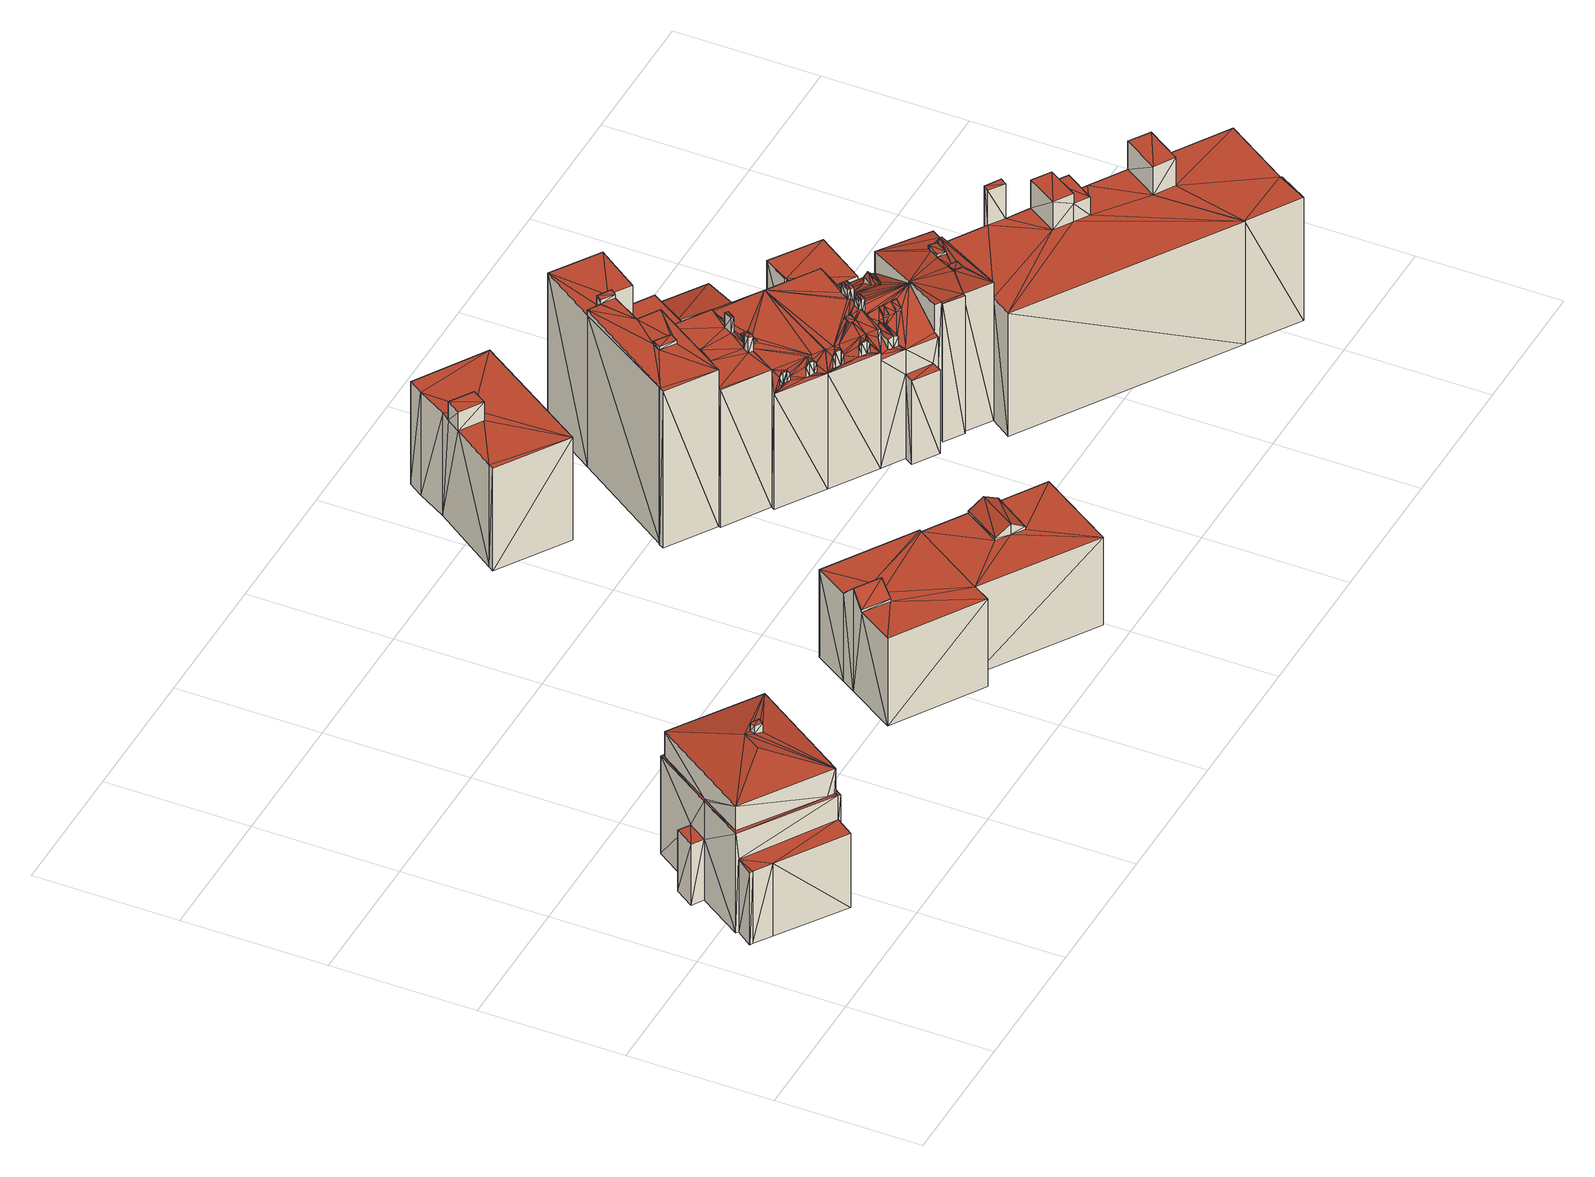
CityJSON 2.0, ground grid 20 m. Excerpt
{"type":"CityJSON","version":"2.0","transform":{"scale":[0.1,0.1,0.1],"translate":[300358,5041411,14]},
"CityObjects":{
"building1":{"type":"Building","geometry":[{"type":"MultiSurface","lod":"2","boundaries":[[[0,1,2]],[[3,4,0]],[[5,2,6]],[[3,0,5]],[[2,1,7]],[[8,5,9]],[[5,0,2]],[[10,11,3]],[[8,9,12]],[[13,5,8]],[[10,3,14]],[[13,8,15]],[[14,3,13]],[[13,3,5]],[[14,13,16]],[[17,14,16]],[[18,19,20]],[[10,14,21]],[[19,13,15]],[[22,21,18]],[[21,19,18]],[[22,10,21]],[[19,15,20]],[[23,5,6]],[[24,23,25]],[[25,23,26]],[[15,8,24]],[[20,15,24]],[[20,24,25]],[[23,6,26]],[[27,28,29]],[[27,30,28]],[[29,28,31]],[[28,32,31]],[[33,31,32]],[[33,32,34]],[[30,33,34]],[[27,33,30]],[[35,36,4]],[[4,36,0]],[[37,38,7]],[[37,7,1]],[[36,1,0]],[[36,37,1]],[[39,35,3]],[[3,35,4]],[[40,2,38]],[[2,7,38]],[[41,42,43]],[[44,45,43]],[[42,44,43]],[[41,46,42]],[[47,48,49]],[[48,43,45]],[[47,43,48]],[[47,49,50]],[[51,52,53]],[[51,53,41]],[[53,54,41]],[[54,46,41]],[[51,50,52]],[[51,47,50]],[[12,9,55]],[[56,12,55]],[[23,9,5]],[[23,55,9]],[[24,8,56]],[[8,12,56]],[[16,13,19]],[[57,16,19]],[[58,21,17]],[[17,21,14]],[[58,17,57]],[[17,16,57]],[[59,60,39]],[[60,40,39]],[[40,6,2]],[[40,26,6]],[[11,39,3]],[[60,26,40]],[[59,39,11]],[[22,11,10]],[[22,59,11]],[[46,25,42]],[[54,20,46]],[[20,25,46]],[[18,20,54]],[[48,45,26]],[[44,25,45]],[[60,48,26]],[[25,26,45]],[[22,60,59]],[[22,18,52]],[[22,52,50]],[[50,49,60]],[[52,18,53]],[[22,50,60]],[[42,25,44]],[[49,48,60]],[[18,54,53]],[[27,31,33]],[[27,29,31]],[[39,36,35]],[[40,38,37]],[[36,40,37]],[[39,40,36]],[[47,61,62]],[[51,34,47]],[[34,32,47]],[[32,61,47]],[[51,28,30]],[[51,30,34]],[[51,61,28]],[[28,61,32]],[[61,41,43]],[[61,43,62]],[[47,62,43]],[[51,41,61]],[[24,55,23]],[[24,56,55]],[[58,57,21]],[[21,57,19]]],"semantics":{"surfaces":[{"type":"GroundSurface"},{"type":"WallSurface"},{"type":"RoofSurface"}],"values":[0,0,0,0,0,0,0,0,0,0,0,0,0,0,0,0,1,1,1,1,1,1,1,1,1,1,1,1,1,1,1,1,1,1,1,1,1,1,1,1,1,1,1,1,1,1,1,1,1,1,1,1,1,1,1,1,1,1,1,1,1,1,1,1,1,1,1,1,1,1,1,1,1,1,1,1,1,1,1,1,1,1,1,2,2,2,2,2,2,2,2,2,2,2,2,2,2,2,2,2,2,2,2,2,2,2,2,2,2,2,2,2,2,2,2,2,2,2,2,2,2,2]}}]},
"building2":{"type":"Building","geometry":[{"type":"MultiSurface","lod":"2","boundaries":[[[63,64,65]],[[66,65,67]],[[65,68,69]],[[65,70,67]],[[63,65,66]],[[66,67,71]],[[72,66,71]],[[65,69,70]],[[73,74,66]],[[73,66,72]],[[73,72,75]],[[72,71,75]],[[76,70,77]],[[76,67,70]],[[78,76,77]],[[75,67,76]],[[75,71,67]],[[77,79,80]],[[77,70,79]],[[79,69,81]],[[70,69,79]],[[82,83,84]],[[82,85,83]],[[85,86,83]],[[83,86,87]],[[88,82,89]],[[89,82,84]],[[90,91,86]],[[91,87,86]],[[92,93,65]],[[92,65,64]],[[94,64,63]],[[94,92,64]],[[94,63,89]],[[63,66,89]],[[88,89,95]],[[89,91,95]],[[91,66,74]],[[95,91,90]],[[89,66,91]],[[96,76,78]],[[96,97,76]],[[96,98,97]],[[96,99,98]],[[99,100,98]],[[98,100,101]],[[100,80,79]],[[100,79,101]],[[102,81,69]],[[102,69,68]],[[93,68,65]],[[93,102,68]],[[88,85,82]],[[88,95,85]],[[95,90,86]],[[95,86,85]],[[99,77,80]],[[99,80,100]],[[96,78,77]],[[96,77,99]],[[102,101,81]],[[94,89,84]],[[73,75,97]],[[92,84,83]],[[93,101,102]],[[93,98,101]],[[97,75,76]],[[92,83,93]],[[94,84,92]],[[83,87,93]],[[91,74,87]],[[87,74,93]],[[74,97,98]],[[101,79,81]],[[73,97,74]],[[74,98,93]]],"semantics":{"surfaces":[{"type":"GroundSurface"},{"type":"WallSurface"},{"type":"RoofSurface"}],"values":[0,0,0,0,0,0,0,0,1,1,1,1,1,1,1,1,1,1,1,1,1,1,1,1,1,1,1,1,1,1,1,1,1,1,1,1,1,1,1,1,1,1,1,1,1,1,1,1,1,1,1,1,2,2,2,2,2,2,2,2,2,2,2,2,2,2,2,2,2,2,2,2,2,2,2,2]}}]},
"building3":{"type":"Building","geometry":[{"type":"MultiSurface","lod":"2","boundaries":[[[103,104,105]],[[103,105,106]],[[107,106,108]],[[107,108,109]],[[107,103,106]],[[110,107,111]],[[107,109,111]],[[109,108,112]],[[111,109,112]],[[105,104,113]],[[114,105,113]],[[115,106,116]],[[117,116,118]],[[116,119,118]],[[106,105,119]],[[106,119,116]],[[119,105,114]],[[112,108,115]],[[108,106,115]],[[110,103,107]],[[110,120,103]],[[120,113,104]],[[120,104,103]],[[121,122,123]],[[124,122,121]],[[124,116,117]],[[124,121,116]],[[122,118,119]],[[122,119,123]],[[122,117,118]],[[124,117,122]],[[110,111,112]],[[120,114,113]],[[110,121,120]],[[112,115,121]],[[121,115,116]],[[110,112,121]],[[120,123,114]],[[120,121,123]],[[123,119,114]]],"semantics":{"surfaces":[{"type":"GroundSurface"},{"type":"WallSurface"},{"type":"RoofSurface"}],"values":[0,0,0,0,0,1,1,1,1,1,1,1,1,1,1,1,1,1,1,1,1,1,1,1,1,1,1,1,1,2,2,2,2,2,2,2,2,2,2,2]}}]},
"building4":{"type":"Building","geometry":[{"type":"MultiSurface","lod":"2","boundaries":[[[125,126,127]],[[125,127,128]],[[126,129,127]],[[130,131,132]],[[131,133,132]],[[134,135,136]],[[134,136,137]],[[133,136,135]],[[132,133,135]],[[138,139,140]],[[138,140,141]],[[138,141,142]],[[138,142,143]],[[143,142,144]],[[142,145,144]],[[139,144,145]],[[139,145,140]],[[146,147,148]],[[147,149,148]],[[150,151,152]],[[150,153,151]],[[149,151,153]],[[148,149,153]],[[154,127,129]],[[154,129,155]],[[156,127,154]],[[156,128,127]],[[157,155,126]],[[126,155,129]],[[158,128,156]],[[158,125,128]],[[131,137,126]],[[130,134,131]],[[137,157,126]],[[125,152,131]],[[125,131,126]],[[131,134,137]],[[158,147,125]],[[146,150,152]],[[125,147,152]],[[146,152,147]],[[130,132,135]],[[130,135,134]],[[138,143,139]],[[143,144,139]],[[146,148,150]],[[148,153,150]],[[149,156,141]],[[136,154,157]],[[158,156,149]],[[136,140,154]],[[151,141,133]],[[133,141,140]],[[156,142,141]],[[156,154,142]],[[140,145,154]],[[149,141,151]],[[133,140,136]],[[137,136,157]],[[151,133,131]],[[157,154,155]],[[158,149,147]],[[152,151,131]],[[142,154,145]]],"semantics":{"surfaces":[{"type":"GroundSurface"},{"type":"WallSurface"},{"type":"RoofSurface"}],"values":[0,0,0,1,1,1,1,1,1,1,1,1,1,1,1,1,1,1,1,1,1,1,1,1,1,1,1,1,1,1,1,1,1,1,1,1,1,1,1,1,1,2,2,2,2,2,2,2,2,2,2,2,2,2,2,2,2,2,2,2,2,2,2,2]}}]},
"building5":{"type":"Building","geometry":[{"type":"MultiSurface","lod":"2","boundaries":[[[159,160,161]],[[159,162,160]],[[160,163,164]],[[165,166,164]],[[161,160,164]],[[166,167,164]],[[166,127,167]],[[168,127,166]],[[127,169,167]],[[163,165,164]],[[167,169,170]],[[171,172,173]],[[171,174,172]],[[175,176,177]],[[175,177,178]],[[177,179,180]],[[179,181,180]],[[180,181,182]],[[181,183,182]],[[184,185,177]],[[184,177,176]],[[185,179,177]],[[186,185,184]],[[186,187,185]],[[188,174,171]],[[188,189,174]],[[190,173,172]],[[190,172,191]],[[188,190,191]],[[188,191,189]],[[168,166,192]],[[193,168,192]],[[168,194,127]],[[193,194,168]],[[194,195,127]],[[127,195,169]],[[196,170,197]],[[196,167,170]],[[197,170,195]],[[170,169,195]],[[198,161,199]],[[198,159,161]],[[200,201,162]],[[162,201,160]],[[198,200,159]],[[159,200,162]],[[199,161,164]],[[199,164,183]],[[182,183,196]],[[183,164,167]],[[183,167,196]],[[160,202,163]],[[201,202,160]],[[178,192,165]],[[165,192,166]],[[186,175,178]],[[186,178,187]],[[202,187,163]],[[163,187,165]],[[187,178,165]],[[188,171,173]],[[188,173,190]],[[186,184,175]],[[175,184,176]],[[199,185,201]],[[198,199,201]],[[201,185,202]],[[198,201,200]],[[202,185,187]],[[199,183,185]],[[185,183,181]],[[185,181,179]],[[182,196,174]],[[172,196,194]],[[192,182,174]],[[193,191,194]],[[193,192,189]],[[191,172,194]],[[192,174,189]],[[178,177,192]],[[180,182,192]],[[194,196,195]],[[174,196,172]],[[193,189,191]],[[177,180,192]],[[196,197,195]]],"semantics":{"surfaces":[{"type":"GroundSurface"},{"type":"WallSurface"},{"type":"RoofSurface"}],"values":[0,0,0,0,0,0,0,0,0,0,0,1,1,1,1,1,1,1,1,1,1,1,1,1,1,1,1,1,1,1,1,1,1,1,1,1,1,1,1,1,1,1,1,1,1,1,1,1,1,1,1,1,1,1,1,1,1,1,1,1,2,2,2,2,2,2,2,2,2,2,2,2,2,2,2,2,2,2,2,2,2,2,2,2,2,2]}}]},
"building6":{"type":"Building","geometry":[{"type":"MultiSurface","lod":"2","boundaries":[[[203,204,126]],[[125,203,126]],[[205,125,206]],[[205,203,125]],[[204,207,126]],[[208,209,210]],[[211,209,208]],[[212,213,214]],[[215,216,217]],[[217,216,218]],[[219,220,221]],[[222,223,224]],[[222,224,225]],[[226,227,228]],[[229,226,228]],[[229,230,226]],[[230,222,225]],[[229,222,230]],[[228,227,231]],[[228,231,223]],[[231,224,223]],[[209,232,210]],[[209,233,232]],[[234,214,235]],[[235,214,213]],[[216,236,218]],[[216,237,236]],[[238,221,220]],[[239,221,238]],[[233,240,234]],[[233,235,241]],[[233,241,232]],[[233,234,235]],[[236,239,238]],[[237,239,236]],[[242,206,125]],[[242,125,243]],[[126,207,244]],[[157,126,244]],[[245,126,157]],[[125,126,245]],[[243,125,245]],[[203,246,204]],[[247,246,203]],[[248,203,205]],[[248,247,203]],[[246,244,204]],[[204,244,207]],[[248,206,242]],[[248,205,206]],[[233,249,240]],[[250,249,233]],[[211,250,233]],[[211,233,209]],[[232,241,244]],[[220,208,210]],[[219,208,220]],[[246,220,244]],[[251,208,219]],[[246,217,218]],[[246,218,236]],[[251,219,252]],[[246,236,238]],[[210,232,244]],[[246,238,220]],[[220,210,244]],[[253,251,252]],[[247,253,215]],[[247,215,217]],[[247,217,246]],[[247,254,253]],[[254,251,253]],[[251,157,250]],[[235,213,244]],[[241,235,244]],[[212,157,244]],[[251,250,211]],[[212,244,213]],[[251,211,208]],[[249,157,212]],[[250,157,249]],[[215,253,237]],[[215,237,216]],[[239,219,221]],[[252,219,239]],[[253,252,237]],[[237,252,239]],[[254,225,245]],[[225,224,245]],[[231,245,224]],[[248,230,254]],[[230,225,254]],[[248,242,243]],[[248,226,230]],[[243,227,226]],[[227,245,231]],[[248,243,226]],[[243,245,227]],[[254,245,251]],[[251,245,157]],[[248,254,247]],[[229,223,222]],[[229,228,223]],[[240,212,214]],[[234,240,214]],[[249,212,240]]],"semantics":{"surfaces":[{"type":"GroundSurface"},{"type":"WallSurface"},{"type":"RoofSurface"}],"values":[0,0,0,0,0,1,1,1,1,1,1,1,1,1,1,1,1,1,1,1,1,1,1,1,1,1,1,1,1,1,1,1,1,1,1,1,1,1,1,1,1,1,1,1,1,1,1,1,1,1,2,2,2,2,2,2,2,2,2,2,2,2,2,2,2,2,2,2,2,2,2,2,2,2,2,2,2,2,2,2,2,2,2,2,2,2,2,2,2,2,2,2,2,2,2,2,2,2,2,2,2,2,2,2,2,2]}}]},
"building7":{"type":"Building","geometry":[{"type":"MultiSurface","lod":"2","boundaries":[[[255,204,203]],[[255,256,204]],[[205,255,203]],[[257,255,205]],[[257,258,255]],[[259,260,261]],[[262,263,264]],[[265,262,264]],[[266,264,263]],[[266,263,267]],[[268,266,269]],[[269,266,267]],[[270,271,272]],[[270,272,273]],[[274,275,276]],[[271,276,272]],[[272,276,275]],[[277,278,279]],[[275,279,278]],[[276,279,275]],[[280,270,273]],[[281,270,280]],[[282,283,271]],[[283,272,271]],[[284,285,286]],[[285,287,286]],[[288,289,290]],[[288,290,291]],[[286,287,292]],[[286,292,289]],[[292,290,289]],[[265,293,262]],[[262,293,294]],[[295,296,297]],[[298,295,297]],[[293,297,294]],[[294,297,296]],[[296,299,300]],[[297,299,296]],[[301,302,299]],[[302,300,299]],[[303,304,305]],[[303,306,304]],[[307,308,309]],[[307,310,308]],[[309,308,304]],[[309,304,306]],[[311,312,313]],[[311,314,312]],[[311,315,314]],[[316,317,318]],[[316,318,319]],[[316,319,311]],[[319,315,311]],[[320,313,321]],[[316,322,317]],[[316,320,322]],[[323,261,260]],[[258,260,255]],[[323,260,258]],[[324,246,256]],[[256,246,204]],[[260,324,255]],[[255,324,256]],[[325,257,248]],[[257,205,248]],[[310,305,258]],[[307,305,310]],[[257,285,291]],[[305,323,258]],[[307,303,305]],[[257,291,258]],[[326,310,258]],[[325,285,257]],[[291,326,258]],[[284,291,285]],[[284,288,291]],[[203,204,246]],[[247,203,246]],[[248,203,247]],[[248,205,203]],[[323,259,261]],[[305,259,323]],[[287,248,292]],[[325,248,287]],[[325,287,285]],[[291,290,327]],[[292,248,290]],[[290,248,327]],[[315,327,314]],[[291,315,319]],[[291,327,315]],[[291,319,326]],[[248,247,327]],[[314,327,328]],[[314,328,312]],[[326,319,308]],[[308,319,318]],[[326,308,310]],[[308,317,304]],[[308,318,317]],[[305,304,322]],[[304,317,322]],[[321,313,328]],[[312,328,313]],[[321,329,330]],[[321,328,329]],[[320,321,330]],[[305,320,259]],[[320,330,259]],[[305,322,320]],[[330,329,331]],[[330,331,282]],[[324,281,280]],[[281,330,282]],[[324,330,281]],[[260,330,324]],[[259,330,260]],[[328,327,265]],[[329,328,268]],[[329,268,269]],[[301,247,246]],[[301,246,302]],[[298,247,301]],[[327,247,298]],[[268,328,265]],[[265,327,298]],[[324,278,246]],[[277,269,278]],[[329,269,277]],[[278,269,267]],[[324,280,273]],[[278,267,246]],[[324,272,275]],[[331,329,274]],[[329,277,274]],[[324,275,278]],[[324,273,272]],[[263,296,246]],[[302,246,300]],[[267,263,246]],[[296,300,246]],[[262,294,263]],[[263,294,296]],[[268,264,266]],[[268,265,264]],[[276,277,279]],[[274,277,276]],[[331,274,276]],[[331,276,271]],[[282,331,271]],[[281,282,271]],[[281,271,270]],[[284,286,289]],[[284,289,288]],[[293,298,297]],[[265,298,293]],[[297,301,299]],[[298,301,297]],[[307,309,306]],[[307,306,303]],[[320,311,313]],[[316,311,320]]],"semantics":{"surfaces":[{"type":"GroundSurface"},{"type":"WallSurface"},{"type":"RoofSurface"}],"values":[0,0,0,0,0,1,1,1,1,1,1,1,1,1,1,1,1,1,1,1,1,1,1,1,1,1,1,1,1,1,1,1,1,1,1,1,1,1,1,1,1,1,1,1,1,1,1,1,1,1,1,1,1,1,1,1,1,1,1,1,1,1,1,1,1,1,1,1,1,1,1,1,1,1,1,1,1,1,1,1,1,2,2,2,2,2,2,2,2,2,2,2,2,2,2,2,2,2,2,2,2,2,2,2,2,2,2,2,2,2,2,2,2,2,2,2,2,2,2,2,2,2,2,2,2,2,2,2,2,2,2,2,2,2,2,2,2,2,2,2,2,2,2,2,2,2,2,2,2,2,2,2,2,2,2,2,2,2,2,2,2,2,2]}}]},
"building8":{"type":"Building","geometry":[{"type":"MultiSurface","lod":"2","boundaries":[[[332,162,333]],[[334,332,333]],[[335,333,336]],[[335,334,333]],[[335,337,334]],[[334,337,332]],[[337,338,332]],[[332,338,162]],[[336,333,162]],[[336,162,338]],[[337,336,338]],[[335,336,337]]],"semantics":{"surfaces":[{"type":"GroundSurface"},{"type":"WallSurface"},{"type":"RoofSurface"}],"values":[0,0,1,1,1,1,1,1,1,1,2,2]}}]},
"building9":{"type":"Building","geometry":[{"type":"MultiSurface","lod":"2","boundaries":[[[339,340,341]],[[342,343,257]],[[340,344,345]],[[339,346,340]],[[342,257,347]],[[343,341,258]],[[341,256,258]],[[340,345,341]],[[342,339,343]],[[258,256,255]],[[339,341,343]],[[348,349,350]],[[351,352,353]],[[354,351,349]],[[355,356,357]],[[355,358,356]],[[359,360,361]],[[359,362,360]],[[363,364,365]],[[363,365,366]],[[367,368,369]],[[367,369,370]],[[361,360,368]],[[360,369,368]],[[357,356,364]],[[356,365,364]],[[358,363,366]],[[355,363,358]],[[362,367,370]],[[359,367,362]],[[371,372,354]],[[371,373,372]],[[354,372,374]],[[372,375,374]],[[376,377,378]],[[377,379,378]],[[379,380,378]],[[381,382,377]],[[381,377,383]],[[374,375,352]],[[381,384,382]],[[378,385,386]],[[378,380,385]],[[371,348,373]],[[387,288,388]],[[388,288,389]],[[390,391,307]],[[391,392,307]],[[393,394,395]],[[395,394,396]],[[397,393,395]],[[397,395,398]],[[399,400,284]],[[400,401,284]],[[402,303,403]],[[402,403,404]],[[405,396,394]],[[406,397,398]],[[407,397,406]],[[383,377,408]],[[376,409,377]],[[390,402,391]],[[391,402,410]],[[410,402,404]],[[399,388,411]],[[399,387,388]],[[399,411,400]],[[412,347,257]],[[412,257,413]],[[307,392,303]],[[392,403,303]],[[343,258,414]],[[343,414,403]],[[392,343,403]],[[401,392,389]],[[413,343,401]],[[284,389,288]],[[413,257,343]],[[284,401,389]],[[389,392,415]],[[401,343,392]],[[414,255,416]],[[414,258,255]],[[416,255,417]],[[255,256,417]],[[418,419,339]],[[339,419,346]],[[420,421,418]],[[420,339,342]],[[420,418,339]],[[340,422,344]],[[423,422,340]],[[424,345,425]],[[424,341,345]],[[422,425,344]],[[344,425,345]],[[426,417,424]],[[423,426,424]],[[419,423,346]],[[346,423,340]],[[424,256,341]],[[419,426,423]],[[424,417,256]],[[342,347,412]],[[420,342,412]],[[414,416,417]],[[426,414,417]],[[421,426,418]],[[426,398,395]],[[406,398,426]],[[426,395,396]],[[405,414,396]],[[426,396,414]],[[403,414,405]],[[391,415,392]],[[421,391,410]],[[421,415,391]],[[418,426,419]],[[370,406,426]],[[369,407,406]],[[356,404,427]],[[370,369,406]],[[427,404,428]],[[360,358,369]],[[369,358,366]],[[369,366,407]],[[356,427,365]],[[404,403,428]],[[366,365,429]],[[365,427,430]],[[356,410,404]],[[365,430,429]],[[366,429,407]],[[360,356,358]],[[428,403,405]],[[427,428,431]],[[427,431,432]],[[421,370,426]],[[421,362,370]],[[421,410,356]],[[421,356,360]],[[421,360,362]],[[399,288,387]],[[399,284,288]],[[390,303,402]],[[390,307,303]],[[405,394,393]],[[428,405,393]],[[431,428,393]],[[407,429,393]],[[407,393,397]],[[429,430,393]],[[430,427,393]],[[420,412,413]],[[385,348,350]],[[420,373,380]],[[385,373,348]],[[420,380,379]],[[380,373,385]],[[413,401,352]],[[373,413,372]],[[353,352,401]],[[420,413,373]],[[375,413,352]],[[372,413,375]],[[388,389,415]],[[421,388,415]],[[421,411,388]],[[421,351,411]],[[409,351,421]],[[420,384,421]],[[385,350,386]],[[384,409,421]],[[420,382,384]],[[433,351,409]],[[386,350,433]],[[433,350,351]],[[420,377,382]],[[353,401,400]],[[420,379,377]],[[351,353,400]],[[351,400,411]],[[377,409,408]],[[384,408,409]],[[350,349,351]],[[354,349,348]],[[371,354,348]],[[381,383,384]],[[383,408,384]],[[376,378,386]],[[376,386,433]],[[376,433,409]],[[355,357,364]],[[355,364,363]],[[367,361,368]],[[359,361,367]],[[354,374,352]],[[354,352,351]],[[423,424,425]],[[423,425,422]]],"semantics":{"surfaces":[{"type":"GroundSurface"},{"type":"WallSurface"},{"type":"RoofSurface"}],"values":[0,0,0,0,0,0,0,0,0,0,0,1,1,1,1,1,1,1,1,1,1,1,1,1,1,1,1,1,1,1,1,1,1,1,1,1,1,1,1,1,1,1,1,1,1,1,1,1,1,1,1,1,1,1,1,1,1,1,1,1,1,1,1,1,1,1,1,1,1,1,1,1,1,1,1,1,1,1,1,1,1,1,1,1,1,1,1,1,1,1,1,1,1,1,1,1,1,1,1,1,1,1,1,1,1,2,2,2,2,2,2,2,2,2,2,2,2,2,2,2,2,2,2,2,2,2,2,2,2,2,2,2,2,2,2,2,2,2,2,2,2,2,2,2,2,2,2,2,2,2,2,2,2,2,2,2,2,2,2,2,2,2,2,2,2,2,2,2,2,2,2,2,2,2,2,2,2,2,2,2,2,2,2,2,2,2,2,2,2,2,2,2,2,2,2,2,2,2,2,2]}}]},
"building10":{"type":"Building","geometry":[{"type":"MultiSurface","lod":"2","boundaries":[[[434,435,332]],[[435,436,332]],[[434,332,334]],[[437,434,334]],[[332,436,438]],[[439,440,441]],[[439,441,442]],[[443,438,444]],[[443,332,438]],[[444,436,445]],[[444,438,436]],[[446,445,435]],[[435,445,436]],[[442,446,434]],[[434,446,435]],[[447,439,442]],[[447,442,437]],[[437,442,434]],[[447,334,448]],[[447,437,334]],[[448,441,440]],[[441,332,443]],[[334,332,441]],[[448,334,441]],[[443,444,445]],[[446,443,445]],[[442,441,443]],[[442,443,446]],[[447,440,439]],[[447,448,440]]],"semantics":{"surfaces":[{"type":"GroundSurface"},{"type":"WallSurface"},{"type":"RoofSurface"}],"values":[0,0,0,0,0,1,1,1,1,1,1,1,1,1,1,1,1,1,1,1,1,1,1,1,2,2,2,2,2,2]}}]},
"building11":{"type":"Building","geometry":[{"type":"MultiSurface","lod":"2","boundaries":[[[449,450,451]],[[451,450,452]],[[453,451,342]],[[452,454,455]],[[342,452,456]],[[451,452,342]],[[452,455,456]],[[342,456,339]],[[457,458,459]],[[457,460,458]],[[460,461,462]],[[460,462,458]],[[463,464,465]],[[463,466,464]],[[467,468,469]],[[463,465,467]],[[463,467,469]],[[466,470,471]],[[466,471,464]],[[471,470,472]],[[469,468,472]],[[469,472,470]],[[457,459,473]],[[457,473,474]],[[473,475,474]],[[474,475,476]],[[474,476,461]],[[476,462,461]],[[477,478,451]],[[477,451,453]],[[477,342,479]],[[477,453,342]],[[480,339,481]],[[342,339,480]],[[479,342,480]],[[482,339,456]],[[482,481,339]],[[483,484,454]],[[454,484,455]],[[452,483,454]],[[485,483,452]],[[482,456,455]],[[482,455,484]],[[486,487,450]],[[486,450,449]],[[486,451,478]],[[486,449,451]],[[487,485,450]],[[450,485,452]],[[477,479,478]],[[476,479,480]],[[478,479,475]],[[478,475,473]],[[475,479,476]],[[480,481,482]],[[485,484,483]],[[485,482,484]],[[485,480,482]],[[478,473,459]],[[458,462,467]],[[478,459,458]],[[476,480,462]],[[462,468,467]],[[478,458,467]],[[472,480,485]],[[471,472,485]],[[462,480,468]],[[468,480,472]],[[486,478,487]],[[478,467,465]],[[478,465,487]],[[464,471,487]],[[465,464,487]],[[471,485,487]],[[457,474,460]],[[474,461,460]],[[463,469,470]],[[463,470,466]]],"semantics":{"surfaces":[{"type":"GroundSurface"},{"type":"WallSurface"},{"type":"RoofSurface"}],"values":[0,0,0,0,0,0,0,0,1,1,1,1,1,1,1,1,1,1,1,1,1,1,1,1,1,1,1,1,1,1,1,1,1,1,1,1,1,1,1,1,1,1,1,1,1,1,1,1,1,2,2,2,2,2,2,2,2,2,2,2,2,2,2,2,2,2,2,2,2,2,2,2,2,2,2,2,2,2]}}]},
"building12":{"type":"Building","geometry":[{"type":"MultiSurface","lod":"2","boundaries":[[[488,489,490]],[[491,490,492]],[[492,490,493]],[[491,488,490]],[[494,492,495]],[[494,491,492]],[[496,490,489]],[[496,489,497]],[[498,497,488]],[[488,497,489]],[[494,498,491]],[[491,498,488]],[[495,492,493]],[[495,493,499]],[[496,499,490]],[[490,499,493]],[[494,495,496]],[[495,499,496]],[[498,496,497]],[[494,496,498]]],"semantics":{"surfaces":[{"type":"GroundSurface"},{"type":"WallSurface"},{"type":"RoofSurface"}],"values":[0,0,0,0,1,1,1,1,1,1,1,1,1,1,1,1,2,2,2,2]}}]},
"building13":{"type":"Building","geometry":[{"type":"MultiSurface","lod":"2","boundaries":[[[500,501,502]],[[503,500,502]],[[504,450,449]],[[505,506,503]],[[507,450,504]],[[508,506,505]],[[507,504,509]],[[510,507,509]],[[502,450,507]],[[502,501,450]],[[511,505,503]],[[511,503,502]],[[512,513,514]],[[514,513,515]],[[516,517,518]],[[517,519,518]],[[520,515,521]],[[521,515,522]],[[513,518,515]],[[515,518,519]],[[515,519,522]],[[523,524,525]],[[525,524,526]],[[527,520,521]],[[527,521,528]],[[529,530,531]],[[530,532,531]],[[533,534,535]],[[533,535,536]],[[534,531,532]],[[534,532,535]],[[508,537,506]],[[538,537,508]],[[538,505,539]],[[538,508,505]],[[540,523,525]],[[510,525,507]],[[540,525,510]],[[540,509,541]],[[540,510,509]],[[509,504,526]],[[541,509,526]],[[541,526,524]],[[542,450,543]],[[542,449,450]],[[543,501,544]],[[543,450,501]],[[545,544,500]],[[500,544,501]],[[546,545,500]],[[546,500,503]],[[526,504,542]],[[504,449,542]],[[502,517,528]],[[528,517,514]],[[514,517,516]],[[517,507,525]],[[527,528,514]],[[512,514,516]],[[502,507,517]],[[547,502,528]],[[511,502,536]],[[533,536,530]],[[533,530,529]],[[530,502,547]],[[548,511,536]],[[536,502,530]],[[548,539,511]],[[511,539,505]],[[537,546,506]],[[506,546,503]],[[514,515,520]],[[527,514,520]],[[512,516,518]],[[512,518,513]],[[540,541,523]],[[523,541,524]],[[533,529,531]],[[533,531,534]],[[545,522,544]],[[538,539,537]],[[546,532,545]],[[522,519,544]],[[548,536,535]],[[539,546,537]],[[526,542,543]],[[548,535,539]],[[539,535,546]],[[535,532,546]],[[547,528,521]],[[519,525,526]],[[530,547,532]],[[532,547,521]],[[517,525,519]],[[545,521,522]],[[545,532,521]],[[519,543,544]],[[519,526,543]]],"semantics":{"surfaces":[{"type":"GroundSurface"},{"type":"WallSurface"},{"type":"RoofSurface"}],"values":[0,0,0,0,0,0,0,0,0,0,0,0,1,1,1,1,1,1,1,1,1,1,1,1,1,1,1,1,1,1,1,1,1,1,1,1,1,1,1,1,1,1,1,1,1,1,1,1,1,1,1,1,1,1,1,1,1,1,1,1,1,1,1,1,1,1,1,1,1,1,1,2,2,2,2,2,2,2,2,2,2,2,2,2,2,2,2,2,2,2,2,2,2,2,2,2,2,2]}}]}
},
"vertices":[
[29,111,56],[5,127,56],[18,152,56],[135,74,56],[119,50,56],[55,216,56],[14,154,56],[1,129,56],[73,243,56],[39,226,56],[237,221,56],[137,72,56],[57,253,56],[169,266,56],[223,230,56],[113,303,56],[187,292,56],[241,257,56],[169,266,210],[169,266,128],[113,303,208],[223,230,128],[237,221,211],[55,216,151],[73,243,151],[55,216,210],[14,154,211],[157,192,273],[146,198,261],[146,198,273],[157,192,259],[142,191,273],[142,191,261],[152,184,273],[152,184,259],[119,50,172],[29,111,169],[5,127,169],[1,129,169],[135,74,173],[18,152,169],[113,297,249],[60,218,210],[20,157,249],[57,213,210],[20,157,211],[113,297,209],[138,79,249],[128,85,211],[136,80,211],[138,79,211],[231,219,249],[231,219,211],[168,260,210],[164,263,210],[39,226,151],[57,253,151],[187,292,128],[241,257,128],[137,72,211],[135,74,211],[133,199,264],[117,174,264],
[803,111,62],[735,5,62],[582,104,62],[649,209,62],[500,242,62],[567,80,62],[446,157,62],[489,224,62],[530,289,62],[651,212,62],[651,212,199],[649,209,199],[530,289,199],[500,242,199],[489,224,222],[500,242,201],[478,207,199],[478,207,203],[446,157,199],[707,97,204],[691,108,199],[707,97,199],[691,108,216],[673,121,202],[673,121,199],[742,150,204],[742,150,199],[706,173,202],[706,173,199],[735,5,199],[582,104,199],[803,111,199],[724,161,216],[534,220,201],[534,220,199],[523,202,199],[523,202,222],[512,184,203],[512,184,199],[567,80,199],
[595,652,70],[499,714,70],[504,721,70],[569,815,70],[703,816,70],[593,856,70],[607,876,70],[703,816,230],[607,876,230],[593,856,230],[499,714,230],[504,721,230],[569,815,230],[560,803,230],[560,803,259],[546,783,259],[546,783,230],[595,652,230],[591,783,230],[578,763,259],[578,763,230],[591,783,259],
[901,612,5],[828,496,5],[767,538,5],[840,651,5],[766,535,5],[856,540,243],[856,540,220],[850,544,243],[850,544,220],[851,532,243],[845,536,243],[845,536,220],[851,532,220],[825,591,221],[811,571,221],[811,571,220],[825,591,220],[813,599,220],[813,599,221],[800,578,221],[800,578,220],[881,580,243],[881,580,220],[877,583,243],[877,583,220],[874,569,243],[870,571,220],[874,569,220],[870,571,243],[767,538,220],[766,535,220],[840,651,220],[828,496,220],[901,612,220],
[919,767,5],[847,726,5],[854,810,5],[877,707,5],[843,720,5],[802,732,5],[837,711,5],[812,670,5],[705,587,5],[841,652,5],[700,581,5],[704,588,5],[777,631,255],[770,620,250],[770,620,255],[777,631,250],[837,711,256],[819,722,256],[819,722,250],[837,711,250],[819,722,242],[818,722,250],[818,722,242],[802,732,250],[802,732,242],[825,730,256],[825,730,242],[843,719,256],[843,719,242],[798,617,255],[798,617,250],[791,606,255],[791,606,250],[812,670,250],[841,652,250],[767,538,250],[700,581,250],[705,587,250],[704,588,250],[919,767,242],[854,810,242],[877,707,242],[847,726,242],[843,720,242],
[892,455,5],[889,450,5],[967,572,5],[903,615,5],[825,491,5],[846,480,202],[846,480,206],[846,480,196],[847,481,206],[834,489,206],[833,488,195],[833,488,206],[878,461,206],[877,459,206],[878,461,205],[877,459,193],[866,469,206],[864,467,192],[864,467,206],[870,536,220],[863,541,220],[863,541,218],[870,536,218],[882,555,217],[875,560,217],[875,560,220],[882,555,220],[877,546,218],[863,542,218],[842,482,196],[842,482,213],[836,485,213],[836,485,195],[874,461,193],[874,461,212],[868,465,192],[868,465,212],[836,486,213],[838,485,195],[903,615,216],[901,612,216],[825,491,186],[856,540,218],[889,450,186],[892,455,219],[967,572,216],[838,488,213],[844,484,213],[871,468,219],[870,467,212],[875,464,212],[876,465,219],
[954,413,5],[952,409,5],[1034,529,5],[957,411,5],[955,414,219],[954,413,207],[954,413,219],[906,441,199],[906,440,191],[906,440,214],[908,443,214],[909,438,206],[909,438,191],[911,440,206],[910,439,202],[941,418,206],[937,420,212],[937,420,192],[941,418,192],[933,426,212],[931,424,191],[931,424,212],[929,428,206],[928,426,191],[928,426,206],[942,420,205],[942,420,206],[939,423,212],[939,423,210],[1005,484,232],[1005,484,217],[1002,486,232],[1002,486,217],[996,471,232],[993,473,232],[993,473,217],[996,471,217],[995,476,217],[905,440,214],[905,440,191],[900,445,194],[899,444,190],[899,444,214],[902,447,214],[896,446,206],[896,446,190],[898,448,206],[897,446,192],[983,450,232],[980,452,218],[983,450,218],[980,452,232],[989,459,232],[986,461,218],[986,461,232],[989,459,218],[958,461,219],[954,454,218],[951,450,219],[955,456,218],[958,461,218],[966,456,219],[966,456,218],[965,457,218],[963,458,218],[959,445,219],[954,448,219],[961,448,218],[957,411,219],[952,409,186],[1034,529,216],[991,462,218],[902,448,219],[908,444,219],[934,427,219],[940,424,219],[938,423,212],
[941,665,5],[918,765,5],[979,726,5],[979,726,145],[918,765,145],[941,665,145],[877,707,145],
[1025,371,5],[1017,369,5],[983,390,5],[1101,488,5],[989,459,5],[1009,356,5],[975,378,5],[1022,365,5],[1036,531,5],[1037,487,191],[1029,483,195],[1033,485,193],[1028,483,195],[1027,494,191],[1028,485,194],[1042,506,195],[1013,434,207],[1007,438,206],[1007,438,208],[1013,434,206],[1030,425,208],[1023,429,207],[1023,429,208],[1030,425,206],[1006,424,202],[1000,428,202],[1000,428,199],[1006,424,199],[1023,415,202],[1017,419,202],[1017,419,199],[1023,415,199],[1047,503,191],[1042,506,182],[1047,503,182],[1037,509,191],[1037,509,182],[1074,485,197],[1074,485,182],[1069,488,191],[1071,487,182],[1069,488,182],[1080,481,191],[1080,481,182],[1074,485,196],[1070,465,191],[1068,487,183],[1059,473,191],[1000,468,232],[1000,468,208],[996,471,208],[993,456,232],[993,456,211],[989,459,211],[975,403,198],[969,407,194],[975,403,179],[969,407,180],[981,399,194],[981,399,179],[1008,481,232],[1008,481,201],[1005,484,201],[987,447,232],[983,450,205],[987,447,205],[983,428,194],[983,403,181],[995,421,194],[1059,460,196],[1058,459,197],[988,448,205],[1008,480,201],[1036,531,173],[1034,529,175],[957,411,179],[991,462,213],[954,413,179],[952,409,175],[1025,371,178],[1022,365,175],[1101,488,174],[1058,421,213],[1009,356,136],[1017,369,136],[983,390,136],[975,378,136],[983,390,175],[993,431,198],[984,428,194],[994,423,195],[994,426,196],[992,430,198],[983,416,188],[1059,467,193],
[1015,639,5],[1001,614,5],[934,658,5],[1043,684,5],[939,666,5],[1015,639,137],[951,682,141],[951,682,126],[1015,639,126],[941,665,126],[939,666,126],[934,658,126],[1001,614,126],[1043,684,131],[979,726,131],
[1162,427,5],[1095,325,5],[1160,429,5],[1059,349,5],[1169,442,5],[1057,345,5],[1031,363,5],[1034,366,5],[1142,424,214],[1130,406,211],[1142,424,209],[1130,406,215],[1120,413,215],[1120,413,211],[1117,385,217],[1110,374,216],[1117,385,214],[1110,374,218],[1110,389,214],[1106,392,214],[1106,392,217],[1099,381,218],[1100,381,216],[1099,381,216],[1137,427,209],[1132,431,215],[1132,431,209],[1129,426,210],[1169,442,206],[1160,429,207],[1101,488,208],[1058,421,216],[1025,371,221],[1034,366,221],[1057,345,221],[1031,363,221],[1059,349,221],[1162,427,207],[1095,325,221],
[1118,519,63],[1054,561,63],[1077,596,63],[1164,588,63],[1098,632,63],[1075,597,63],[1164,588,145],[1098,632,145],[1077,596,145],[1054,561,145],[1118,519,145],[1075,597,145],
[1359,113,5],[1075,296,5],[1339,316,5],[1360,114,5],[1218,392,5],[1455,112,5],[1431,69,5],[1239,378,5],[1456,110,5],[1224,400,5],[1245,387,5],[1515,204,5],[1295,343,241],[1269,301,241],[1295,343,225],[1269,301,225],[1270,359,241],[1270,359,197],[1243,317,241],[1243,317,197],[1289,288,225],[1289,288,197],[1269,301,197],[1239,378,251],[1218,392,251],[1239,378,197],[1218,392,197],[1316,330,225],[1316,330,197],[1388,285,241],[1388,285,197],[1357,236,241],[1357,236,197],[1416,267,241],[1385,219,241],[1385,219,197],[1416,267,197],[1431,69,197],[1456,110,197],[1455,112,197],[1245,387,251],[1224,400,251],[1162,427,197],[1095,325,197],[1075,296,197],[1359,113,197],[1360,114,197],[1339,316,197],[1515,204,197]
]}
